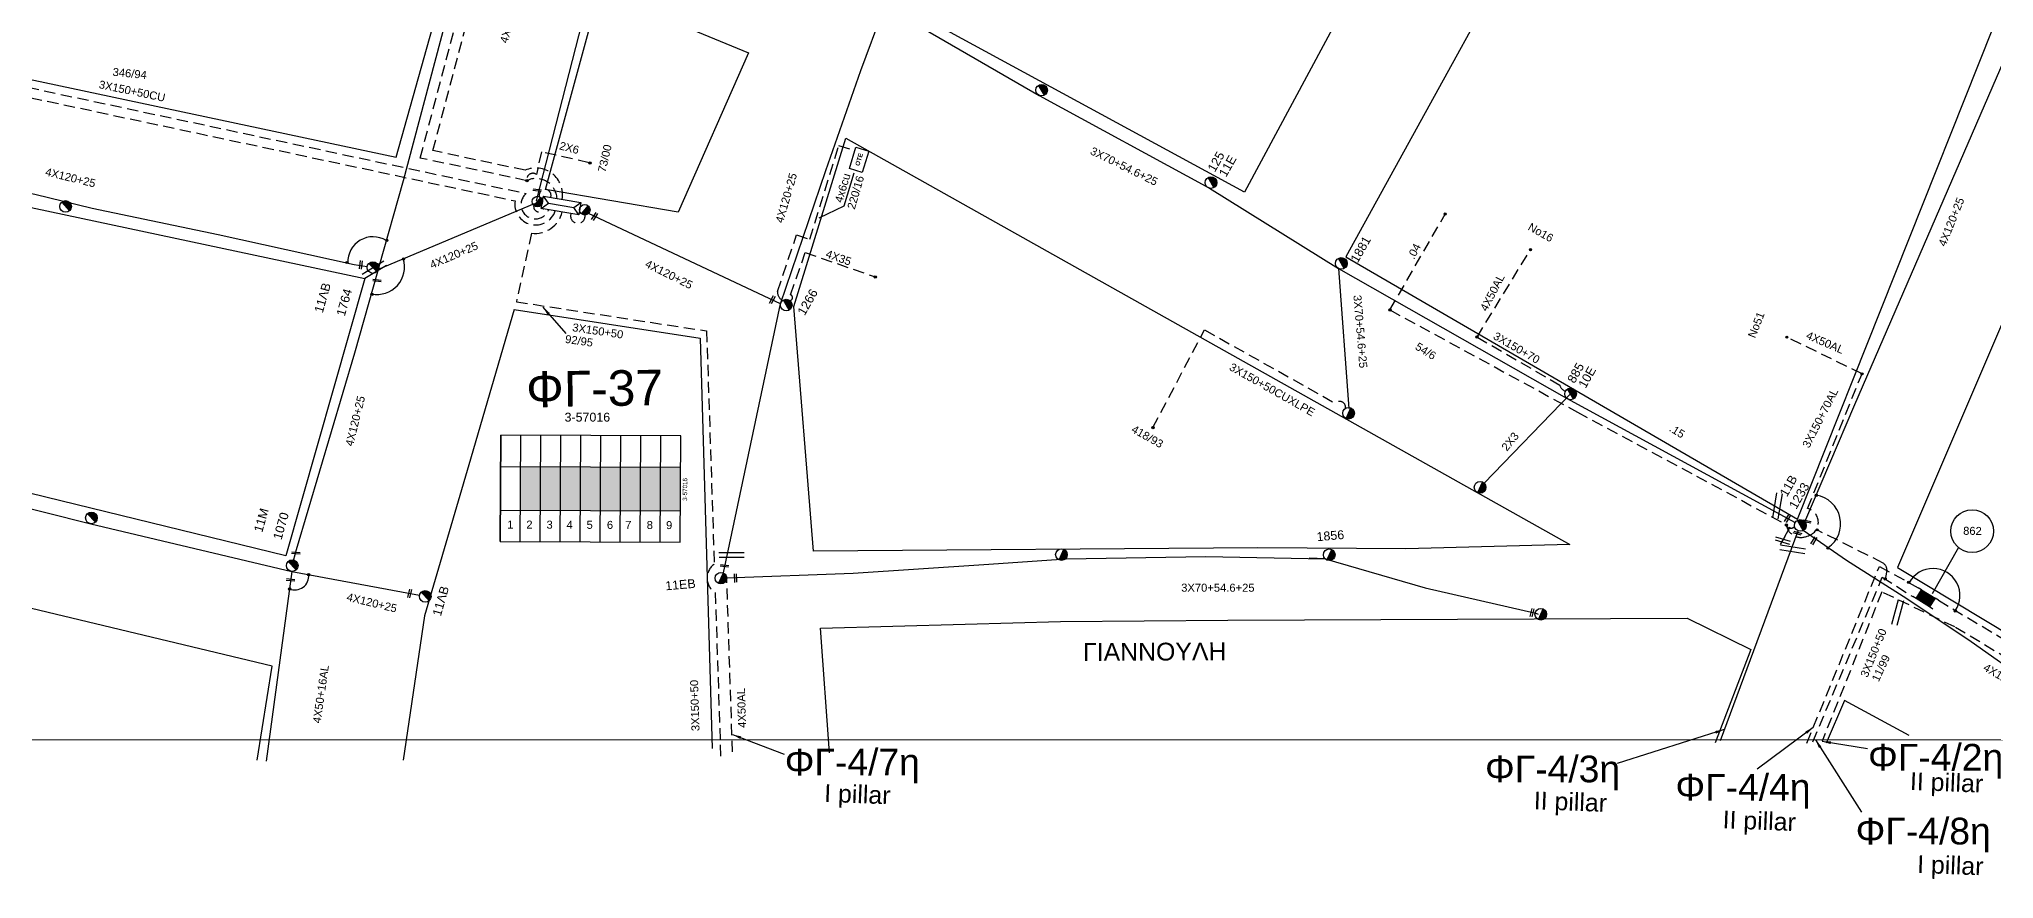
# Model space of a CAD drawing. Header units: millimetres. Extents: x 2087 to 5289, y 222 to 1137.
# Drawn here: x 2746.1 to 2965.9, y 222.7 to 317.1 of the extents above; entities that cross this region are included whole.
import ezdxf
from ezdxf.enums import TextEntityAlignment as Align

# ---------------------------------------------------------------- set-up
doc = ezdxf.new("R2010")
doc.units = ezdxf.units.MM
doc.linetypes.add('DASHED', pattern=[19.05, 12.7, -6.35])
for name, color, linetype in [('Link Box 4 Διευθύνσεων', 7, 'Continuous'), ('Pillar OTE', 7, 'Continuous'), ('Άγνωστα', 7, 'Continuous'), ('Ασφαλειοκιβώτια Χ.Τ 9 αναχωρήσεων', 7, 'Continuous'), ('Γυμνά εναέρια ΧΤ και ΦΟΠ (3Φ)   4x50+16AL', 7, 'Continuous'), ('Επιγραφές - Σχήματα', 7, 'Continuous'), ('Καλώδια ΧΤ   3x150+50CU', 7, 'DASHED'), ('Καλώδια ΧΤ   3x150+70 XLPE', 7, 'DASHED'), ('Καλώδια ΧΤ   3x150+70AL', 7, 'DASHED'), ('Καλώδια ΧΤ   3x150AL+50CU', 7, 'DASHED'), ('Καλώδια ΧΤ   3x150AL+50XLPE', 7, 'DASHED'), ('Καλώδια ΧΤ   4x50AL', 7, 'DASHED'), ('Μηχανική τομή', 7, 'Continuous'), ('Στύλος ΦΜ', 7, 'Continuous'), ('Στύλος ΦΜ @ 1', 7, 'Continuous'), ('Συνδέσεις', 7, 'Continuous'), ('Συνεστραμμένα ΧΤ   3x70+54.6+25 AL', 7, 'SYN_LINE'), ('Συνεστραμμενα ΧΤ  4Χ120+25 Al', 7, 'Continuous'), ('Τομή', 7, 'Continuous'), ('Υποσταθμός εναέριος 2 στύλων', 7, 'Continuous'), ('Υποσταθμός πόλεως', 7, 'Continuous'), ('Υπόβαθρο ΔΕΗ', 7, 'Continuous'), ('Υπόγεια Καλώδια Δικτύου ΧΤ   .04', 7, 'DASHED'), ('Υπόγεια καλώδια Παροχών ΧΤ   .15', 7, 'DASHED'), ('Υπόγεια καλώδια Παροχών ΧΤ   4x6', 7, 'DASHED')]:
    doc.layers.add(name, color=color, linetype=linetype)
doc.styles.add('arial', font='arial.ttf')
doc.styles.get("Standard").update_dxf_attribs({"font": 'arial.ttf'})
doc.linetypes.add('SYN_LINE', pattern='A,0.5,-0.0001,["/\\/\\/\\/",Standard,S=0.1,R=0,X=0,Y=-0.05],-0.25', length=0.7501)
doc.dimstyles.new('ISO-25', dxfattribs={"dimtxt": 2.5, "dimasz": 2.5, "dimexe": 1.25, "dimexo": 0.625, "dimtad": 1, "dimtxsty": 'Standard', "dimcen": 2.5, "dimadec": 0, "dimazin": 0, "dimtfac": 1, "dimtmove": 0, "dimatfit": 3, "dimfxl": 1, "dimarcsym": 0})

# ---------------------------------------------------------------- blocks, each defined once
blk = doc.blocks.new('ΤΟΜΗ')
at = {"layer": 'Τομή', "ltscale": 40}
for p, q in [((-5.68, 0), (5.68, 0)), ((5.68, -2.33), (-5.68, -2.33))]:
    blk.add_line(p, q, dxfattribs=at)
blk = doc.blocks.new('ΜΗΧΑΝΙΚΗ ΤΟΜΗ')
at = {"layer": 'Μηχανική τομή', "ltscale": 40}
for p, q in [((-1.89, 0.78), (1.89, 0.78)), ((1.89, 0), (-1.89, 0))]:
    blk.add_line(p, q, dxfattribs=at)
blk = doc.blocks.new('ΥΠΑΡΧΩΝ ΤΣΙΜΕΝΤΕΝΙΟΣ ΣΤΥΛΟΣ')
at = {"layer": 'Στύλος ΦΜ'}
blk.add_hatch(color=7, dxfattribs=at).paths.add_polyline_path([(-1.29, -2.28, 0.574793), (2.62, 0, 0.268822), (1.3, 2.27)])
at = {"layer": 'Στύλος ΦΜ', "color": 7}
blk.add_line((-1.29, -2.28), (1.3, 2.27), dxfattribs=at)
blk.add_circle((0, 0), 2.62, dxfattribs=at)
at = {"layer": 'Στύλος ΦΜ', "flags": 4}
for tag, p in [('ΑΡΙΘΜΟΣ', (-4.68, 8.05)), ('ΤΥΠΟΣ', (-4.91, 3.03))]:
    blk.add_attdef(tag, p, '', height=4, dxfattribs=at)
blk = doc.blocks.new('LINK BOX 4 ΑΝΑΧΩΡΗΣΕΩΝ')
at = {"layer": 'Link Box 4 Διευθύνσεων', "ltscale": 40}
blk.add_hatch(color=256, dxfattribs=at).paths.add_polyline_path([(-3.54, 0), (-3.54, -4.67), (3.54, -4.67), (3.54, 0)])
for p, q in [((-3.54, 0), (-5.33, 0)), ((5.33, 0), (3.54, 0)), ((-3.54, -4.67), (-5.33, -4.67)), ((5.33, -4.67), (3.54, -4.67))]:
    blk.add_line(p, q, dxfattribs=at)
blk.add_lwpolyline([(-3.54, -4.67), (-3.54, 0), (3.54, 0), (3.54, -4.67)], close=True, dxfattribs=at)
blk = doc.blocks.new('ΥΠΟΣΤΑΘΜΟΣ ΕΝΑΕΡΙΟΣ ΕΠΙ 2 ΣΤΥΛΩΝ')
at = {"layer": 'Υποσταθμός εναέριος 2 στύλων', "linetype": 'Continuous'}
for points in [[(-11.97, -2.11, 0.574793), (-8.45, -0.07, 0.268822), (-9.64, 1.98)], [(9.68, -2.15, 0.574793), (13.19, -0.1, 0.268822), (12.01, 1.95)]]:
    blk.add_hatch(color=256, dxfattribs=at).paths.add_polyline_path(points)
for p, q in [((-11.97, -2.11), (-9.64, 1.98)), ((9.68, -2.15), (12.01, 1.95))]:
    blk.add_line(p, q, dxfattribs=at)
for centre in [(-10.81, -0.07), (10.84, -0.1)]:
    blk.add_circle(centre, 2.36, dxfattribs=at)
at = {"layer": 'Υποσταθμός πόλεως', "linetype": 'Continuous', "ltscale": 40}
blk.add_lwpolyline([(-8.57, 2.82), (8.57, 2.82), (8.57, -2.82), (-8.57, -2.82)], close=True, dxfattribs=at)
for points in [[(-5.75, 0), (-8.57, 2.82)], [(-8.57, -2.82), (-5.75, 0)], [(-5.75, 0), (5.75, 0)], [(5.75, 0), (8.57, 2.82)], [(8.57, -2.82), (5.75, 0)]]:
    blk.add_lwpolyline(points, dxfattribs=at)
at = {"layer": 'Υποσταθμός εναέριος 2 στύλων', "ltscale": 40, "flags": 1}
for tag, p in [('ΜΕΤΑΣΧΗΜΑΤΙΣΜΟΣ', (14.09, 2.51)), ('ΙΣΧΥΣ', (14.07, -0.28)), ('ΑΡΙΘΜΟΣ', (14.19, -3))]:
    blk.add_attdef(tag, p, '', height=1.8, dxfattribs=at)
blk = doc.blocks.new('_ΣΥΝΔΕΣΗ')
at = {"layer": 'Συνδέσεις', "linetype": 'SYN_LINE', "ltscale": 40}
blk.add_hatch(color=256, dxfattribs=at).paths.add_polyline_path([(0.5, -0.01, 1), (-0.5, -0.01, 1)])
at = {"layer": 'Συνδέσεις'}
blk.add_circle((0, -0.01), 0.5, dxfattribs=at)
blk = doc.blocks.new('ΑΣΦΑΛΕΙΟΚΙΒΩΤΙΟ ΥΠΟΣΤΑΘΜΟΥ 9 ΑΝΑΧΩΡΗΣΕΩΝ')
at = {"layer": 'Ασφαλειοκιβώτια Χ.Τ 9 αναχωρήσεων', "ltscale": 40}
for p, q in [((-23.8, 40.36), (24.02, 40.36)), ((-9.72, 40.36), (-9.72, -40.64)), ((9.94, 40.36), (9.94, -40.64)), ((-23.8, 31.36), (24.02, 31.36)), ((-23.8, 22.36), (24.02, 22.36)), ((-23.8, 13.36), (24.02, 13.36)), ((-23.8, 4.36), (24.02, 4.36)), ((-23.8, -4.64), (24.02, -4.64)), ((-23.8, -13.64), (24.02, -13.64)), ((-23.8, -22.64), (24.02, -22.64)), ((-23.8, -31.64), (24.02, -31.64))]:
    blk.add_line(p, q, dxfattribs=at)
at = {"layer": 'Ασφαλειοκιβώτια Χ.Τ 9 αναχωρήσεων'}
blk.add_lwpolyline([(-23.8, -40.64), (24.02, -40.64), (24.02, 40.36), (-23.8, 40.36)], close=True, dxfattribs=at)
for s, p in [('1', (-17.96, 37.24)), ('2', (-17.96, 28.67)), ('3', (-17.96, 19.6)), ('4', (-17.96, 10.58)), ('5', (-17.96, 1.57)), ('6', (-17.96, -7.57)), ('7', (-17.96, -15.81)), ('8', (-17.96, -25.5)), ('9', (-17.96, -34.19))]:
    blk.add_text(s, height=3.6, rotation=270, dxfattribs=at).set_placement(p)
at = {"layer": 'Ασφαλειοκιβώτια Χ.Τ 9 αναχωρήσεων', "ltscale": 40}
for tag, height, p in [('ΟΝΟΜΑ', 5, (-0.16, 44.31)), ('ΚΕΙΜΕΝΟ 1', 2, (17.06, 35.59)), ('ΚΕΙΜΕΝΟ 2', 2, (17.06, 26.88)), ('ΚΕΙΜΕΝΟ 3', 2, (17.06, 17.69)), ('ΚΕΙΜΕΝΟ 4', 2, (17.06, 8.71)), ('ΚΕΙΜΕΝΟ 5', 2, (17.06, -0.13)), ('ΚΕΙΜΕΝΟ 6', 2, (17.06, -9.05)), ('ΚΕΙΜΕΝΟ 7', 2, (17.06, -18.13)), ('ΚΕΙΜΕΝΟ 8', 2, (17.06, -26.85)), ('ΚΕΙΜΕΝΟ 9', 2, (17.06, -35.99)), ('ΣΧ', 2, (-0.1, -42.64))]:
    blk.add_attdef(tag, text='', height=height, dxfattribs=at).set_placement(p, align=Align.MIDDLE_CENTER)
blk = doc.blocks.new('τομή_')
at = {"layer": 'Επιγραφές - Σχήματα'}
for p, q in [((-1.29, -0.22), (0.13, 0.75)), ((-1.08, -0.46), (0.34, 0.51)), ((-0.66, 0.62), (-0.29, -0.37))]:
    blk.add_line(p, q, dxfattribs=at)
blk = doc.blocks.new('PILLAR ΟΤΕ')
at = {"layer": 'Pillar OTE', "ltscale": 40}
blk.add_lwpolyline([(-3.31, 2.02), (3.39, 2.02), (3.39, -1.99), (-3.31, -1.99)], close=True, dxfattribs=at)
at = {"layer": 'Pillar OTE', "insert": (-1.81, 0.71), "char_height": 1.3575, "width": 109.961, "attachment_point": 1}
blk.add_mtext('{\\fArial|b1|i0|c161|p34;OTE}', dxfattribs=at)

msp = doc.modelspace()

# ---------------------------------------------------------------- hatches: boundary and pattern name
at = {"layer": 'Ασφαλειοκιβώτια Χ.Τ 9 αναχωρήσεων'}
h = msp.add_hatch(color=30, dxfattribs=at)
h.dxf.hatch_style = 1
h.paths.add_polyline_path([(2800.22, 269.04), (2800.2, 264.13), (2802.45, 264.12), (2802.47, 269.03)])
h = msp.add_hatch(color=5, dxfattribs=at)
h.dxf.hatch_style = 1
h.paths.add_polyline_path([(2802.47, 269.03), (2802.45, 264.12), (2804.7, 264.11), (2804.72, 269.03)])
h = msp.add_hatch(color=151, dxfattribs=at)
h.dxf.hatch_style = 1
h.paths.add_polyline_path([(2804.72, 269.03), (2804.7, 264.11), (2806.95, 264.11), (2806.97, 269.02)])
h = msp.add_hatch(color=62, dxfattribs=at)
h.dxf.hatch_style = 1
h.paths.add_polyline_path([(2806.97, 269.02), (2806.95, 264.11), (2809.2, 264.1), (2809.22, 269.01)])
h = msp.add_hatch(color=6, dxfattribs=at)
h.dxf.hatch_style = 1
h.paths.add_polyline_path([(2809.22, 269.01), (2809.2, 264.1), (2811.45, 264.09), (2811.47, 269)])
h = msp.add_hatch(color=85, dxfattribs=at)
h.dxf.hatch_style = 1
h.paths.add_polyline_path([(2811.47, 269), (2811.45, 264.09), (2813.7, 264.08), (2813.72, 269)])
h = msp.add_hatch(color=1, dxfattribs=at)
h.dxf.hatch_style = 1
h.paths.add_polyline_path([(2813.72, 269), (2813.7, 264.08), (2815.95, 264.07), (2815.97, 268.99)])
h = msp.add_hatch(color=2, dxfattribs=at)
h.dxf.hatch_style = 1
h.paths.add_polyline_path([(2815.97, 268.99), (2815.95, 264.07), (2818.2, 264.07), (2818.22, 268.98)])

# ---------------------------------------------------------------- linework, layer by layer
at = {"layer": 'Άγνωστα', "color": 133, "linetype": 'SYN_LINE', "ltscale": 10}
for points in [[(2944.69, 262.81), (2950.29, 276.01), (2971.26, 324.38), (2971.26, 324.38), (2971.26, 324.38), (2974.29, 330.34)], [(2984, 236.25), (2979.56, 238.76), (2969.89, 244.75), (2963.4, 249.34), (2956.14, 254.16), (2949.36, 258.49), (2944.5, 261.86)]]:
    msp.add_lwpolyline(points, dxfattribs=at)
at = {"layer": 'Άγνωστα', "color": 62, "linetype": 'DASHED', "ltscale": 0.1}
msp.add_lwpolyline([(2807.93, 303.22), (2802.57, 304.43), (2802, 301.91, 0.670292), (2800.92, 301.2)], format="xyb", dxfattribs=at)
at = {"layer": 'Άγνωστα', "color": 30, "linetype": 'DASHED', "ltscale": 0.1}
msp.add_lwpolyline([(2830.52, 287.73, 0.84474), (2830.58, 288.36), (2832.25, 293.13), (2840.12, 290.37)], format="xyb", dxfattribs=at)
at = {"layer": 'Άγνωστα', "color": 30}
msp.add_lwpolyline([(2918.33, 277.21), (2908.59, 267.19)], dxfattribs=at)
at = {"layer": 'Άγνωστα', "color": 85}
msp.add_lwpolyline([(2935.2, 238.24), (2943.94, 261.81)], dxfattribs=at)
at = {"layer": 'Άγνωστα', "color": 7}
msp.add_arc((2945.45, 262.61), 3.26, 304.511, 80.7005, dxfattribs=at)
at = {"layer": 'Άγνωστα', "color": 133}
msp.add_arc((2959.09, 254.54), 3.04, 325.4941, 151.8682, dxfattribs=at)
at = {"layer": 'Γυμνά εναέρια ΧΤ και ΦΟΠ (3Φ)   4x50+16AL', "color": 151, "ltscale": 40}
msp.add_lwpolyline([(2774.49, 257.24), (2771.61, 235.92)], dxfattribs=at)
at = {"layer": 'Επιγραφές - Σχήματα'}
for points in [[(3200.59, 789.29), (3200.59, 789.29), (2106.58, 789.29), (2106.58, 238.36), (3200.59, 238.29)], [(2961.95, 259.94), (2959.01, 254.74)]]:
    msp.add_lwpolyline(points, dxfattribs=at)
msp.add_circle((2963.5, 261.78), 2.41, dxfattribs=at)
at = {"layer": 'Καλώδια ΧΤ   3x150+50CU', "color": 2, "ltscale": 0.1}
msp.add_lwpolyline([(2661.32, 329.41, 0.463615), (2662.8, 329.25), (2678.19, 325.87), (2689.78, 323.46), (2703.39, 320.62), (2714.75, 318.25), (2717.99, 317.49, 0.908885), (2720.9, 315.69), (2799.6, 298.93, 0.917879), (2804.13, 297.81)], format="xyb", dxfattribs=at)
at = {"layer": 'Καλώδια ΧΤ   3x150+70 XLPE', "color": 62, "linetype": 'DASHED', "ltscale": 0.1}
msp.add_lwpolyline([(2804.32, 299.21, 0.534472), (2800.91, 301.2), (2788.94, 303.75), (2798.59, 340.18, 0.422011), (2798.36, 341.59)], format="xyb", dxfattribs=at)
at = {"layer": 'Καλώδια ΧΤ   3x150+70AL', "color": 30, "linetype": 'DASHED', "ltscale": 0.1}
msp.add_lwpolyline([(2907.81, 283.61), (2917.12, 278.2, 0.285692), (2917.76, 277.54)], format="xyb", dxfattribs=at)
at = {"layer": 'Καλώδια ΧΤ   3x150+70AL', "color": 27, "ltscale": 0.1}
msp.add_lwpolyline([(2944.95, 261.23, 0.79727), (2944.98, 264.32), (2951.11, 279.48)], format="xyb", dxfattribs=at)
at = {"layer": 'Καλώδια ΧΤ   3x150+70AL', "color": 151, "linetype": 'DASHED', "ltscale": 0.1}
for points in [[(2944.91, 237.94), (2953.06, 257.82), (2957.44, 255.41)], [(2959.7, 254), (2959.7, 254), (2980.17, 241.84), (2987.23, 237.57)]]:
    msp.add_lwpolyline(points, dxfattribs=at)
at = {"layer": 'Καλώδια ΧΤ   3x150+70AL', "color": 30, "ltscale": 0.1}
msp.add_lwpolyline([(2986.64, 236.2), (2980.44, 239.67), (2970.88, 245.38), (2961.55, 251), (2953.34, 254.94), (2946.61, 238.14)], dxfattribs=at)
at = {"layer": 'Καλώδια ΧΤ   3x150+70AL', "color": 27, "ltscale": 0.1}
msp.add_arc((2944.24, 262.73), 1.66, 187.3358, 295.25, dxfattribs=at)
at = {"layer": 'Καλώδια ΧΤ   3x150AL+50CU', "color": 27, "linetype": 'DASHED', "ltscale": 0.1}
msp.add_lwpolyline([(2898.01, 286.66), (2919.09, 275.18), (2942.6, 262.52, 0.674281), (2943.52, 262.32)], format="xyb", dxfattribs=at)
at = {"layer": 'Καλώδια ΧΤ   3x150AL+50XLPE', "color": 6, "linetype": 'DASHED', "ltscale": 0.1}
msp.add_lwpolyline([(2804.9, 299.11, 0.597627), (2800.73, 302.37), (2790.35, 304.58), (2799.11, 337.68, 0.380292), (2799.41, 342.88), (2807.67, 372.27), (2809.92, 382.17, -0.483571), (2806.99, 385.1), (2804.09, 386.52)], format="xyb", dxfattribs=at)
at = {"layer": 'Καλώδια ΧΤ   3x150AL+50XLPE', "color": 1, "linetype": 'DASHED', "ltscale": 0.1}
msp.add_lwpolyline([(2719.5, 316.34, 0.735168), (2720.56, 316.86), (2800.85, 299.76, 1.294095), (2803.39, 297.94)], format="xyb", dxfattribs=at)
at = {"layer": 'Καλώδια ΧΤ   3x150AL+50XLPE', "color": 85, "linetype": 'DASHED', "ltscale": 0.1}
msp.add_lwpolyline([(2804.9, 297.68, -0.38632), (2801.44, 295.3), (2799.75, 287.58), (2821.14, 284.3), (2822.01, 258.07, 0.538496), (2822.12, 254.86), (2822.73, 236.3)], format="xyb", dxfattribs=at)
at = {"layer": 'Καλώδια ΧΤ   3x150AL+50XLPE', "color": 30, "linetype": 'DASHED', "ltscale": 0.1}
msp.add_lwpolyline([(2871.35, 273.44), (2877.16, 284.42), (2891.89, 276.15, -0.749088), (2893.01, 275.6)], format="xyb", dxfattribs=at)
at = {"layer": 'Καλώδια ΧΤ   3x150AL+50XLPE', "color": 27, "linetype": 'DASHED', "ltscale": 0.1}
msp.add_lwpolyline([(2953.77, 256.35), (2953.91, 257.16, 0.286096), (2953.49, 258.19), (2946.11, 261.89)], format="xyb", dxfattribs=at)
msp.add_lwpolyline([(2945.57, 238.08), (2953.39, 256.59), (2956.82, 254.42)], dxfattribs=at)
at = {"layer": 'Καλώδια ΧΤ   3x150AL+50XLPE', "color": 5, "linetype": 'DASHED', "ltscale": 0.1}
msp.add_arc((2802.98, 299.55), 0.667, 340.5556, 192.7855, dxfattribs=at)
at = {"layer": 'Καλώδια ΧΤ   3x150AL+50XLPE', "color": 151, "linetype": 'DASHED', "ltscale": 0.1}
msp.add_arc((2802.29, 298.29), 0.598, 144.6473, 334.4738, dxfattribs=at)
at = {"layer": 'Καλώδια ΧΤ   3x150AL+50XLPE', "color": 30, "linetype": 'DASHED', "ltscale": 0.1}
msp.add_arc((2806.66, 297.23), 0.815, 160.3504, 7.4968, dxfattribs=at)
at = {"layer": 'Καλώδια ΧΤ   4x50AL', "color": 30, "ltscale": 0.1}
msp.add_lwpolyline([(2907.81, 283.61), (2913.82, 293.43)], dxfattribs=at)
at = {"layer": 'Καλώδια ΧΤ   4x50AL', "color": 27, "ltscale": 0.1}
msp.add_lwpolyline([(2951.11, 279.48), (2942.65, 283.6)], dxfattribs=at)
at = {"layer": 'Καλώδια ΧΤ   4x50AL', "color": 173, "ltscale": 0.1}
msp.add_lwpolyline([(2824.06, 236.94), (2823.41, 256.51)], dxfattribs=at)
at = {"layer": 'Συνεστραμμένα ΧΤ   3x70+54.6+25 AL', "color": 30, "linetype": 'SYN_LINE', "ltscale": 10}
for points in [[(2841.48, 320.63), (2858.55, 310.79), (2877.71, 300.35), (2892.21, 291.32), (2917.87, 276.74), (2943.59, 262.74)], [(2892.21, 291.32), (2893.37, 275.58)]]:
    msp.add_lwpolyline(points, dxfattribs=at)
at = {"layer": 'Συνεστραμμένα ΧΤ   3x70+54.6+25 AL', "color": 173, "linetype": 'SYN_LINE', "ltscale": 10}
msp.add_lwpolyline([(2823.41, 256.51), (2837.62, 257.06), (2852.32, 258.02), (2861.59, 258.66), (2877.31, 258.94), (2890.71, 258.66), (2888.92, 258.74), (2890.71, 258.66), (2901.99, 255.39), (2914.41, 252.56), (2914.7, 252.43)], dxfattribs=at)
at = {"layer": 'Συνεστραμμενα ΧΤ  4Χ120+25 Al', "color": 5, "linetype": 'SYN_LINE', "ltscale": 10}
for points in [[(2797.73, 341.6), (2787.03, 301.18), (2784.27, 291.5)], [(2811.15, 334.76), (2801.96, 298.94)], [(2717.38, 305.39), (2745.58, 299.69), (2752.04, 298.12), (2766.21, 295.15), (2781.51, 291.77), (2782.97, 291.53)]]:
    msp.add_lwpolyline(points, dxfattribs=at)
at = {"layer": 'Συνεστραμμενα ΧΤ  4Χ120+25 Al', "color": 30, "linetype": 'SYN_LINE', "ltscale": 10}
for points in [[(2823.03, 257.08), (2829.47, 287.35), (2834.54, 302.36), (2838.5, 313.61), (2841.01, 320.33)], [(2829.47, 287.35), (2807.87, 297.52)]]:
    msp.add_lwpolyline(points, dxfattribs=at)
at = {"layer": 'Συνεστραμμενα ΧΤ  4Χ120+25 Al', "color": 151, "linetype": 'SYN_LINE', "ltscale": 10}
for points in [[(2784.24, 291.25), (2801.8, 298.64)], [(2774.54, 257.9), (2775.02, 259.73), (2781.59, 281.84), (2784.24, 291.25)], [(2711.04, 273.59), (2731.44, 267.72), (2751.9, 262.61), (2774.49, 257.24), (2788.85, 254.56)]]:
    msp.add_lwpolyline(points, dxfattribs=at)
at = {"layer": 'Υπόβαθρο ΔΕΗ'}
for points in [[(2906.86, 346.83), (2881.64, 299.91), (2842.5, 321.16), (2862.88, 367.87), (2906.86, 346.83)], [(2661.65, 330.36), (2786.22, 303.83), (2793.47, 329.64), (2678.22, 363.43), (2661.65, 330.36)], [(2965.81, 318.3), (2919.42, 340.53), (2893.06, 292.65), (2943.87, 263.11), (2965.81, 318.3)], [(2809.08, 322.52), (2825.84, 315.59), (2817.96, 297.66), (2803.02, 300.22), (2809.08, 322.52)], [(3055.94, 238.97), (3068.28, 270.78), (2978.58, 312.46), (2978.58, 312.46), (2955.11, 257.68), (2987.36, 238.26)], [(2833.18, 259.53), (2830.97, 287.04), (2836.8, 305.99), (2918.23, 260.27), (2899.78, 259.79), (2883.15, 259.9), (2883.15, 259.9), (2833.18, 259.53), (2833.18, 259.53), (2833.18, 259.53), (2833.18, 259.53)], [(2725.74, 302.29), (2782.71, 290.19), (2773.83, 259), (2719.62, 272.23), (2725.74, 302.29)], [(2836.62, 298.37), (2837.76, 302.09)], [(2799.5, 286.71), (2794.4, 269.24), (2790.81, 256.97), (2789.43, 252.24), (2787.02, 236)], [(2799.5, 286.71), (2820.41, 283.5), (2821.76, 237.34)], [(2942.43, 261.17), (2943.04, 262.28)], [(2770.61, 236.03), (2772.27, 246.58), (2717.18, 259.78), (2714.78, 237.08)], [(2834.96, 236.83), (2833.94, 250.86), (2833.94, 250.86), (2850.23, 251.3), (2860.97, 251.63), (2879.78, 251.78), (2879.78, 251.78), (2931.44, 251.99), (2931.44, 251.99), (2931.44, 251.99), (2938.59, 248.46), (2934.58, 237.98)], [(2956.4, 238.8), (2949.14, 242.72), (2947.09, 237.94)]]:
    msp.add_lwpolyline(points, dxfattribs=at)
for centre, radius, start, end in [((2783.62, 292.05), 2.84, 58.2856, 182.4291), ((2784.07, 291.5), 3.1, 258.6023, 17.1278), ((2774.84, 256.73), 1.56, 246.6155, 5.8437)]:
    msp.add_arc(centre, radius, start, end, dxfattribs=at)
at = {"layer": 'Υπόγεια Καλώδια Δικτύου ΧΤ   .04', "color": 27, "ltscale": 0.1}
msp.add_lwpolyline([(2898.01, 286.66), (2904.22, 297.44)], dxfattribs=at)
at = {"layer": 'Υπόγεια καλώδια Παροχών ΧΤ   4x6', "color": 30, "linetype": 'DASHED', "ltscale": 0.1}
msp.add_lwpolyline([(2829.69, 287.72, -0.263275), (2829.11, 288.72), (2831.27, 295.11), (2832.75, 294.61), (2836, 305.16), (2837.84, 304.59)], format="xyb", dxfattribs=at)

# ---------------------------------------------------------------- block references
at = {"layer": 'Link Box 4 Διευθύνσεων', "xscale": 0.25, "yscale": 0.25, "zscale": 0.25, "rotation": 328.0896673429032}
msp.add_blockref('LINK BOX 4 ΑΝΑΧΩΡΗΣΕΩΝ', (2958.57, 254.71), dxfattribs=at)
at = {"layer": 'Pillar OTE', "xscale": 0.375, "yscale": 0.375, "zscale": 0.375, "rotation": 72.89210951475896}
msp.add_blockref('PILLAR ΟΤΕ', (2838.29, 303.53), dxfattribs=at)
at = {"layer": 'Ασφαλειοκιβώτια Χ.Τ 9 αναχωρήσεων'}
ref = msp.add_blockref('ΑΣΦΑΛΕΙΟΚΙΒΩΤΙΟ ΥΠΟΣΤΑΘΜΟΥ 9 ΑΝΑΧΩΡΗΣΕΩΝ', (2808.05, 266.53), dxfattribs=dict(at, xscale=0.2500000000000001, yscale=0.2500000000000001, zscale=0.2500000000000001, rotation=89.79863056021844))
ref.add_attrib('ΣΧ', '3-57016', dxfattribs={"ltscale": 40, "height": 0.5, "rotation": 89.7986}).set_placement((2818.71, 266.47), align=Align.MIDDLE_CENTER)
at = {"layer": 'Επιγραφές - Σχήματα', "rotation": 309.0412944555821}
msp.add_blockref('τομή_', (2942.36, 260.27), dxfattribs=at)
at = {"layer": 'Μηχανική τομή'}
for p, xscale, yscale, zscale, rotation in [((2802.08, 300.03), 0.2499999999999997, 0.2499999999999997, 0.2499999999999997, 352.9996704273906), ((2808.62, 297.11), 0.2499999999999997, 0.2499999999999997, 0.2499999999999997, 57.78528727318029), ((2782.34, 291.72), 0.2499999999999997, 0.2499999999999997, 0.2499999999999997, 82.99967042739064), ((2784.06, 289.87), 0.2499999999999997, 0.2499999999999997, 0.2499999999999997, 352.9996704273906), ((2828.62, 287.76), 0.2499999999999997, 0.2499999999999997, 0.2499999999999997, 61.12384276924791), ((2942.81, 263.16), 0.2499999999999996, 0.2499999999999996, 0.2499999999999996, 58.96063760189272), ((2943.88, 261.64), 0.2499999999999996, 0.2499999999999996, 0.2499999999999996, 163.9472927942665), ((2944.94, 262.96), 0.2499999999999996, 0.2499999999999996, 0.2499999999999996, 169.6714457444715), ((2774.94, 259.23), 0.2499999999999998, 0.2499999999999998, 0.2499999999999998, 354.8584678546199), ((2945.78, 260.64), 0.2499999999999996, 0.2499999999999996, 0.2499999999999996, 59.29545997722577), ((2823.15, 257.79), 0.2499999999999997, 0.2499999999999997, 0.2499999999999997, 352.9996704273906), ((2774.34, 256.2), 0.2499999999999998, 0.2499999999999998, 0.2499999999999998, 354.8584678546199), ((2787.85, 254.75), 0.2499999999999998, 0.2499999999999998, 0.2499999999999998, 77.1699029079921), ((2824.5, 256.5), 0.2499999999999998, 0.2499999999999998, 0.2499999999999998, 92.941606752837), ((2914.08, 252.59), 0.2499999999999998, 0.2499999999999998, 0.2499999999999998, 77.25174530169693)]:
    msp.add_blockref('ΜΗΧΑΝΙΚΗ ΤΟΜΗ', p, dxfattribs=dict(at, xscale=xscale, yscale=yscale, zscale=zscale, rotation=rotation))
at = {"layer": 'Στύλος ΦΜ @ 1', "ltscale": 40}
for p, xscale, yscale, zscale, rotation in [((2858.83, 311.38), 0.2499999999999998, 0.2499999999999998, 0.2499999999999998, 60.43658789886273), ((2749.04, 298.3), 0.2499999999999996, 0.2499999999999996, 0.2499999999999996, 70.76927118637367), ((2893.35, 275.04), 0.2499999999999998, 0.2499999999999998, 0.2499999999999998, 4.922608508150385), ((2908.15, 266.71), 0.2499999999999998, 0.2499999999999998, 0.2499999999999998, 4.922608508150387), ((2751.95, 263.27), 0.2500000000000353, 0.2500000000000353, 0.2500000000000353, 74.15867330852288), ((2861.06, 259.14), 0.2499999999999998, 0.2499999999999998, 0.2499999999999998, 4.922608508150387), ((2914.98, 252.43), 0.2499999999999998, 0.2499999999999998, 0.2499999999999998, 4.922608508150387)]:
    msp.add_blockref('ΥΠΑΡΧΩΝ ΤΣΙΜΕΝΤΕΝΙΟΣ ΣΤΥΛΟΣ', p, dxfattribs=dict(at, xscale=xscale, yscale=yscale, zscale=zscale, rotation=rotation))
ref = msp.add_blockref('ΥΠΑΡΧΩΝ ΤΣΙΜΕΝΤΕΝΙΟΣ ΣΤΥΛΟΣ', (2877.88, 300.98), dxfattribs=dict(at, xscale=0.2499999999999998, yscale=0.2499999999999998, zscale=0.2499999999999998, rotation=60.43658789886273))
ref.add_attrib('ΤΥΠΟΣ', '11E', (2879.57, 301.52), dxfattribs={"layer": 'Στύλος ΦΜ', "height": 1, "rotation": 60.4366, "flags": 4})
ref.add_attrib('ΑΡΙΘΜΟΣ', '125', (2878.31, 302.08), dxfattribs={"layer": 'Στύλος ΦΜ', "height": 1, "rotation": 60.4366, "flags": 4})
ref = msp.add_blockref('ΥΠΑΡΧΩΝ ΤΣΙΜΕΝΤΕΝΙΟΣ ΣΤΥΛΟΣ', (2892.54, 291.89), dxfattribs=dict(at, xscale=0.2499999999999998, yscale=0.2499999999999998, zscale=0.2499999999999998, rotation=60.43658789886273))
ref.add_attrib('ΑΡΙΘΜΟΣ', '1881', (2894.38, 291.88), dxfattribs={"layer": 'Στύλος ΦΜ', "height": 1, "rotation": 60.4366, "flags": 4})
ref = msp.add_blockref('ΥΠΑΡΧΩΝ ΤΣΙΜΕΝΤΕΝΙΟΣ ΣΤΥΛΟΣ', (2783.62, 291.43), dxfattribs=dict(at, xscale=0.2499999999999998, yscale=0.2499999999999998, zscale=0.2499999999999998, rotation=74.15867330854707))
ref.add_attrib('ΤΥΠΟΣ', '1764', (2780.44, 285.88), dxfattribs={"layer": 'Στύλος ΦΜ', "height": 1, "rotation": 74.1587, "flags": 4})
ref.add_attrib('ΑΡΙΘΜΟΣ', '11ΛΒ', (2777.96, 286.25), dxfattribs={"layer": 'Στύλος ΦΜ', "height": 1, "rotation": 74.1587, "flags": 4})
ref = msp.add_blockref('ΥΠΑΡΧΩΝ ΤΣΙΜΕΝΤΕΝΙΟΣ ΣΤΥΛΟΣ', (2830.11, 287.21), dxfattribs=dict(at, xscale=0.2499999999999998, yscale=0.2499999999999998, zscale=0.2499999999999998, rotation=60.43658789886273))
ref.add_attrib('ΑΡΙΘΜΟΣ', '1266', (2832.17, 285.95), dxfattribs={"layer": 'Στύλος ΦΜ', "height": 1, "rotation": 60.4366, "flags": 4})
ref = msp.add_blockref('ΥΠΑΡΧΩΝ ΤΣΙΜΕΝΤΕΝΙΟΣ ΣΤΥΛΟΣ', (2918.33, 277.21), dxfattribs=dict(at, xscale=0.2499999999999998, yscale=0.2499999999999998, zscale=0.2499999999999998, rotation=60.43658789886273))
ref.add_attrib('ΤΥΠΟΣ', '10E', (2920.01, 277.76), dxfattribs={"layer": 'Στύλος ΦΜ', "height": 1, "rotation": 60.4366, "flags": 4})
ref.add_attrib('ΑΡΙΘΜΟΣ', '885', (2918.76, 278.32), dxfattribs={"layer": 'Στύλος ΦΜ', "height": 1, "rotation": 60.4366, "flags": 4})
ref = msp.add_blockref('ΥΠΑΡΧΩΝ ΤΣΙΜΕΝΤΕΝΙΟΣ ΣΤΥΛΟΣ', (2944.17, 262.42), dxfattribs=dict(at, xscale=0.2499999999999998, yscale=0.2499999999999998, zscale=0.2499999999999998, rotation=60.43658789886273))
ref.add_attrib('ΤΥΠΟΣ', '1233', (2943.71, 264.16), dxfattribs={"layer": 'Στύλος ΦΜ', "height": 1, "rotation": 60.4366, "flags": 4})
ref.add_attrib('ΑΡΙΘΜΟΣ', '11B', (2942.66, 265.55), dxfattribs={"layer": 'Στύλος ΦΜ', "height": 1, "rotation": 60.4366, "flags": 4})
ref = msp.add_blockref('ΥΠΑΡΧΩΝ ΤΣΙΜΕΝΤΕΝΙΟΣ ΣΤΥΛΟΣ', (2774.53, 257.9), dxfattribs=dict(at, xscale=0.2499999999999998, yscale=0.2499999999999998, zscale=0.2499999999999998, rotation=74.15867330854707))
ref.add_attrib('ΤΥΠΟΣ', '1070', (2773.32, 260.73), dxfattribs={"layer": 'Στύλος ΦΜ', "height": 1, "rotation": 74.1587, "flags": 4})
ref.add_attrib('ΑΡΙΘΜΟΣ', '11Μ', (2771.16, 261.57), dxfattribs={"layer": 'Στύλος ΦΜ', "height": 1, "rotation": 74.1587, "flags": 4})
ref = msp.add_blockref('ΥΠΑΡΧΩΝ ΤΣΙΜΕΝΤΕΝΙΟΣ ΣΤΥΛΟΣ', (2891.18, 259.12), dxfattribs=dict(at, xscale=0.2499999999999998, yscale=0.2499999999999998, zscale=0.2499999999999998, rotation=4.922608508150387))
ref.add_attrib('ΑΡΙΘΜΟΣ', '1856', (2889.8, 260.64), dxfattribs={"layer": 'Στύλος ΦΜ', "height": 1, "rotation": 4.9226, "flags": 4})
ref = msp.add_blockref('ΥΠΑΡΧΩΝ ΤΣΙΜΕΝΤΕΝΙΟΣ ΣΤΥΛΟΣ', (2789.49, 254.44), dxfattribs=dict(at, xscale=0.2499999999999998, yscale=0.2499999999999998, zscale=0.2499999999999998, rotation=74.15867330854707))
ref.add_attrib('ΑΡΙΘΜΟΣ', '11ΛΒ', (2791.25, 252.14), dxfattribs={"layer": 'Στύλος ΦΜ', "height": 1, "rotation": 74.1587, "flags": 4})
ref = msp.add_blockref('ΥΠΑΡΧΩΝ ΤΣΙΜΕΝΤΕΝΙΟΣ ΣΤΥΛΟΣ', (2822.76, 256.49), dxfattribs=dict(at, xscale=0.2499999999999998, yscale=0.2499999999999998, zscale=0.2499999999999998, rotation=4.922608508150388))
ref.add_attrib('ΑΡΙΘΜΟΣ', '11EB', (2816.54, 255.12), dxfattribs={"layer": 'Στύλος ΦΜ', "height": 1, "rotation": 4.9226, "flags": 4})
at = {"layer": 'Συνδέσεις', "xscale": 0.25, "yscale": 0.25, "zscale": 0.25}
for p in [(2800.94, 301.21), (2808.03, 303.2), (2904.22, 297.45), (2785.18, 294.48), (2787.05, 292.39), (2913.82, 293.44), (2780.7, 292), (2840.12, 290.37), (2783.5, 288.42), (2898.01, 286.66), (2907.81, 283.61), (2942.65, 283.6), (2951.11, 279.48), (2871.35, 273.43), (2945.96, 265.8), (2942.61, 262.46), (2946.06, 261.93), (2947.27, 259.87), (2774.24, 255.27), (2776.38, 256.89), (2953.72, 256.39), (2956.36, 256.02), (2961.6, 252.8)]:
    msp.add_blockref('_ΣΥΝΔΕΣΗ', p, dxfattribs=at)
at = {"layer": 'Τομή'}
for p, xscale, yscale, zscale, rotation in [((2783.92, 290.93), 0.2499999999999996, 0.2499999999999996, 0.2499999999999996, 211.6498021149269), ((2941.3, 264.68), 0.2499999999999997, 0.2499999999999997, 0.2499999999999997, 80.29653936950953), ((2943.26, 259.44), 0.2499999999999998, 0.2499999999999998, 0.2499999999999998, 170.7531993965173), ((2823.96, 258.81), 0.2499999999999997, 0.2499999999999997, 0.2499999999999997, 180.0748840698136), ((2954.84, 252.7), 0.2499999999999997, 0.2499999999999997, 0.2499999999999997, 75.17209851090826)]:
    msp.add_blockref('ΤΟΜΗ', p, dxfattribs=dict(at, xscale=xscale, yscale=yscale, zscale=zscale, rotation=rotation))
at = {"layer": 'Υποσταθμός εναέριος 2 στύλων', "xscale": 0.2499999999999999, "yscale": 0.2499999999999999, "zscale": 0.2499999999999999, "rotation": 350.1997320760487}
msp.add_blockref('ΥΠΟΣΤΑΘΜΟΣ ΕΝΑΕΡΙΟΣ ΕΠΙ 2 ΣΤΥΛΩΝ', (2804.78, 298.41), dxfattribs=at)

# ---------------------------------------------------------------- texts
at = {"ltscale": 40, "insert": (2800.81, 279.72), "char_height": 4, "width": 21.1415, "attachment_point": 1, "rotation": 0.8451, "style": 'arial'}
msp.add_mtext('{\\fArial|b0|i0|c204|p34;Ф}Γ-37', dxfattribs=at)
at = {"layer": 'Άγνωστα', "ltscale": 40, "char_height": 0.9, "attachment_point": 1, "style": 'arial'}
for s, insert, width, rotation in [('4X120+25', (2797.87, 316.84), 69.1904, 73.7392), ('346/94', (2754.39, 313.9), 69.1904, 354.47), ('2X6', (2804.73, 305.61), 69.1904, 345.4344), ('73/00', (2808.9, 302.28), 69.1904, 77.1209), ('3X70+54.6+25', (2864.6, 305.04), 69.1904, 333.8658), ('4X120+25', (2746.9, 302.67), 69.1904, 346.3507), ('4X120+25', (2828.86, 296.62), 69.1904, 73.7392), ('4X120+25', (2959.66, 294.06), 69.1904, 68.0779), ('Νο16', (2913.89, 296.51), 69.1904, 330.5489), ('4X120+25', (2789.89, 292.09), 69.1904, 23.4631), ('4X35', (2834.76, 293.46), 69.1904, 340.5009), ('4X120+25', (2814.53, 292.35), 69.1904, 333.5137), ('3X70+54.6+25', (2894.79, 288.38), 69.1904, 274.7751), ('Νο51', (2938.24, 283.75), 69.1904, 68.4427), ('92/95', (2805.31, 283.86), 69.1904, 351.7394), ('3X150+50', (2806.13, 285.17), 69.1904, 351.5066), ('54/6', (2901.24, 283.06), 69.1904, 328.0744), ('3X150+50CUXLPE', (2880.29, 280.75), 69.1904, 330.5189), ('4X120+25', (2780.49, 271.48), 69.1904, 76.1022), ('418/93', (2869.28, 273.76), 69.1904, 330.5189), ('2X3', (2910.47, 271.28), 69.1904, 50.8115), ('3X70+54.6+25', (2874.53, 255.87), 69.1904, 359.9468), ('4X120+25', (2780.8, 254.85), 69.1904, 346.3507), ('3X150+50', (2950.89, 245.59), 69.1904, 67.7106), ('11/99', (2952.16, 245.14), 5.2772, 65.1227), ('4X120+25', (2965.11, 246.96), 69.1904, 329.791), ('3X150+50', (2819.45, 239.27), 69.1904, 91.639)]:
    msp.add_mtext(s, dxfattribs=dict(at, insert=insert, width=width, rotation=rotation))
at = {"layer": 'Άγνωστα', "ltscale": 40, "char_height": 0.9, "attachment_point": 1, "rotation": 73.7392, "style": 'arial'}
for s, insert in [('4x6cu', (2835.54, 298.9)), ('220/16', (2836.94, 298.16))]:
    msp.add_mtext_dynamic_manual_height_columns(s, width=1.8, gutter_width=12.5, heights=[0.118], dxfattribs=dict(at, insert=insert))
at = {"layer": 'Άγνωστα', "insert": (2805.17, 275.1), "char_height": 1, "width": 21.0172, "attachment_point": 1}
msp.add_mtext('3-57016', dxfattribs=at)
at = {"layer": 'Γυμνά εναέρια ΧΤ και ΦΟΠ (3Φ)   4x50+16AL', "ltscale": 40, "insert": (2776.83, 240.25), "char_height": 0.9, "width": 69.1904, "attachment_point": 1, "rotation": 81.7849, "style": 'arial'}
msp.add_mtext('4X50+16AL', dxfattribs=at)
at = {"layer": 'Επιγραφές - Σχήματα', "insert": (2962.49, 262.27), "char_height": 0.9, "width": 8.5591, "attachment_point": 1, "rotation": 359.4102}
msp.add_mtext('862', dxfattribs=at)
at = {"layer": 'Επιγραφές - Σχήματα', "ltscale": 40, "char_height": 2, "width": 21.1415, "attachment_point": 1, "style": 'arial'}
for s, insert, rotation in [('ΓIANNOYΛH', (2863.48, 249.18), 0.2997), ('Ι pillar', (2834.42, 233.33), 357.8616), ('ΙΙ pillar', (2956.55, 234.67), 357.8616), ('ΙΙ pillar', (2914.24, 232.5), 357.8616), ('ΙΙ pillar', (2935.48, 230.35), 357.8616), ('Ι pillar', (2957.36, 225.34), 357.8616)]:
    msp.add_mtext(s, dxfattribs=dict(at, insert=insert, rotation=rotation))
at = {"layer": 'Επιγραφές - Σχήματα', "ltscale": 40, "char_height": 3, "width": 21.1415, "attachment_point": 1, "style": 'arial'}
for s, insert in [('ΦΓ-4/2η', (2951.79, 237.85)), ('ΦΓ-4/7η', (2829.93, 237.3)), ('ΦΓ-4/3η', (2908.7, 236.53)), ('ΦΓ-4/4η', (2930.12, 234.47)), ('ΦΓ-4/8η', (2950.39, 229.54))]:
    msp.add_mtext(s, dxfattribs=dict(at, insert=insert))
at = {"layer": 'Καλώδια ΧΤ   3x150+50CU', "ltscale": 40, "insert": (2752.91, 312.5), "char_height": 0.9, "width": 69.1904, "attachment_point": 1, "rotation": 348.1791, "style": 'arial'}
msp.add_mtext('3X150+50CU', dxfattribs=at)
at = {"layer": 'Καλώδια ΧΤ   3x150+70 XLPE', "ltscale": 40, "insert": (2909.99, 284.24), "char_height": 0.9, "width": 69.1904, "attachment_point": 1, "rotation": 329.9076, "style": 'arial'}
msp.add_mtext('3X150+70', dxfattribs=at)
at = {"layer": 'Καλώδια ΧΤ   3x150+70AL', "ltscale": 40, "insert": (2944.35, 271.46), "char_height": 0.9, "width": 69.1904, "attachment_point": 1, "rotation": 62.9246, "style": 'arial'}
msp.add_mtext('3X150+70AL', dxfattribs=at)
at = {"layer": 'Καλώδια ΧΤ   4x50AL', "ltscale": 40, "char_height": 0.9, "width": 69.1904, "attachment_point": 1, "style": 'arial'}
for insert, rotation in [((2908.1, 286.84), 62.5742), ((2945.09, 284.3), 336.5938), ((2824.69, 239.64), 91.639)]:
    msp.add_mtext('4X50AL', dxfattribs=dict(at, insert=insert, rotation=rotation))
at = {"layer": 'Υπόγεια Καλώδια Δικτύου ΧΤ   .04', "ltscale": 40, "insert": (2899.92, 292.69), "char_height": 0.9, "width": 69.1904, "attachment_point": 1, "rotation": 62.5742, "style": 'arial'}
msp.add_mtext('.04', dxfattribs=at)
at = {"layer": 'Υπόγεια καλώδια Παροχών ΧΤ   .15', "ltscale": 40, "insert": (2929.81, 273.87), "char_height": 0.9, "width": 69.1904, "attachment_point": 1, "rotation": 328.0744, "style": 'arial'}
msp.add_mtext('.15', dxfattribs=at)

# ---------------------------------------------------------------- leaders
at = {"layer": 'Επιγραφές - Σχήματα', "ltscale": 40}
for points, override in [([(2833.79, 297.03), (2836.62, 298.37)], {"dimasz": 0.5, "dimtad": 0}), ([(2802.73, 286.96), (2805.3, 284.02)], {"dimasz": 1, "dimtad": 0}), ([(2945.63, 239.71), (2939.31, 235.02)], {"dimasz": 1, "dimtad": 0}), ([(2824.06, 238.9), (2829.86, 236.68)], {"dimasz": 1, "dimtad": 0}), ([(2935.59, 239.45), (2923.56, 235.63)], {"dimasz": 1, "dimtad": 0}), ([(2945.87, 238.31), (2951.05, 230.16)], {"dimasz": 1, "dimtad": 0}), ([(2946.61, 238.14), (2951.71, 237.32)], {"dimasz": 1, "dimtad": 0})]:
    msp.add_leader(points, dimstyle='ISO-25', override=override, dxfattribs=at)

doc.saveas('drawing.dxf')
